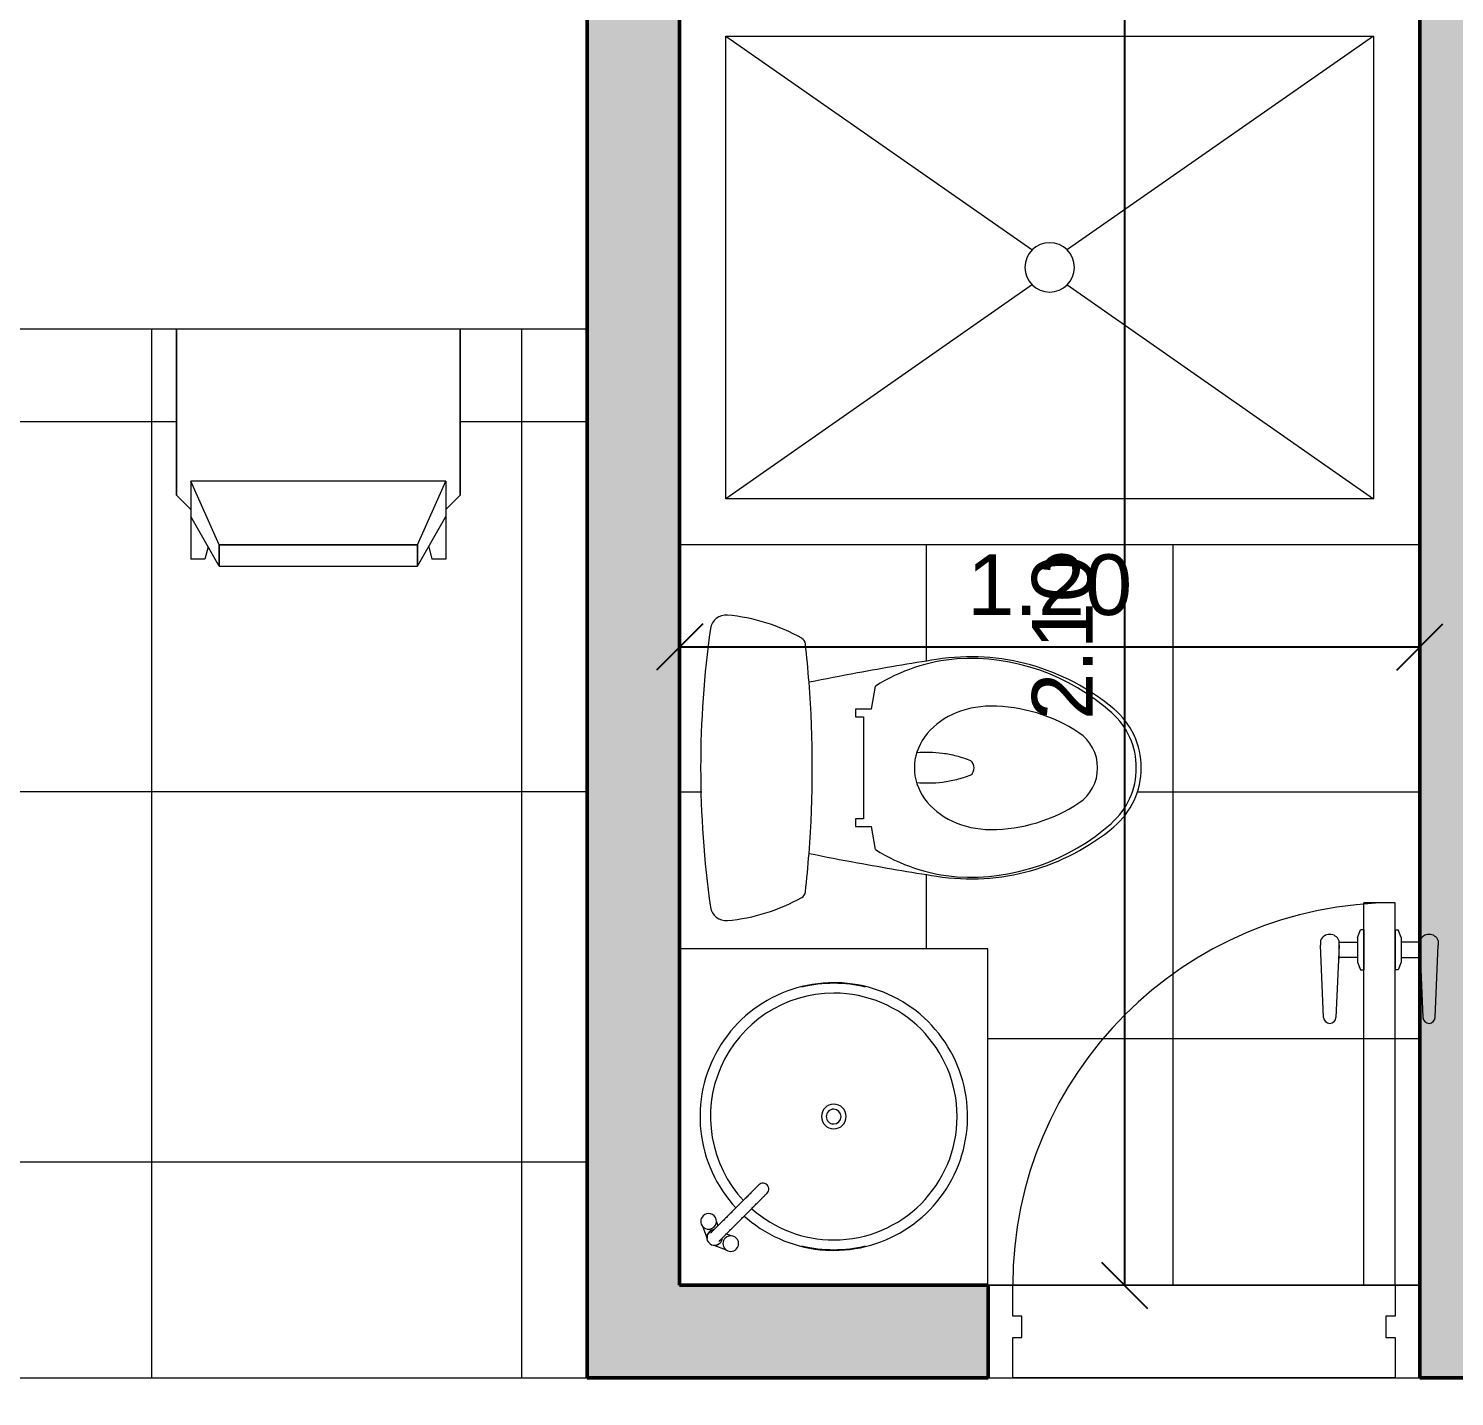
# Model space of a CAD drawing. Header units: metres. Extents: x 11 to 152, y 1 to 34.
# Drawn here: x 36.825 to 39.137, y 18.588 to 20.805 of the extents above; entities that cross this region are included whole.
import ezdxf

# ---------------------------------------------------------------- set-up
doc = ezdxf.new("R2010")
doc.units = ezdxf.units.M
for name, color, linetype, lineweight in [('A-ANNO-DIMS', 211, 'Continuous', 9), ('A-DETL-GENF', 92, 'Continuous', 9), ('A-DOOR', 31, 'Continuous', 9), ('A-DOOR-1', 31, 'Continuous', 18), ('A-FLOR', 192, 'Continuous', 9), ('A-FLOR-PATT', 8, 'Continuous', 9), ('A-WALL-1', 113, 'Continuous', 50), ('A-WALL-PATT-1', 111, 'Continuous', 9), ('G-IMPT', 8, 'Continuous', 9), ('I-FURN', 30, 'Continuous', 9), ('P-SANR-FIXT', 6, 'Continuous', 9)]:
    doc.layers.add(name, color=color, linetype=linetype, lineweight=lineweight)
doc.styles.add('Arial_1', font='Arial.ttf', dxfattribs={"height": 0.098353})
doc.dimstyles.new('Cota_1_25', dxfattribs={"dimscale": 0.3048, "dimtxt": 0.1, "dimasz": 0.246063, "dimexe": 0, "dimexo": 0.0625, "dimgap": 0.164042, "dimtad": 1, "dimrnd": 0.01, "dimzin": 0, "dimdsep": 46, "dimtxsty": 'Arial_1', "dimblk1": 'OBLIQUE', "dimblk2": 'OBLIQUE', "dimsah": 1, "dimcen": 0.09, "dimazin": 0, "dimtfac": 1, "dimtdec": 4, "dimtix": 1, "dimtmove": 0, "dimatfit": 3, "dimfxl": 0, "dimfxlon": 1, "dimtvp": 1, "dimtolj": 1, "dimtzin": 0, "dimarcsym": 2})

# ---------------------------------------------------------------- blocks, each defined once
blk = doc.blocks.new('EA-Sencilla abisagrada - 70 x 210-1204206-1 Piso')
at = {"layer": 'A-DETL-GENF'}
for p, q in [((0.249, 0.6388), (0.254, 0.6513)), ((0.259, 0.6513), (0.254, 0.6513)), ((0.259, 0.6513), (0.259, 0.5863)), ((0.31, 0.6513), (0.315, 0.6513)), ((0.31, 0.6513), (0.31, 0.5863)), ((0.32, 0.6388), (0.315, 0.6513)), ((0.189, 0.6338), (0.189, 0.6263)), ((0.194, 0.5091), (0.189, 0.6263)), ((0.219, 0.6263), (0.214, 0.5091)), ((0.219, 0.6038), (0.219, 0.6338)), ((0.219, 0.6313), (0.249, 0.6313)), ((0.249, 0.6388), (0.249, 0.5988)), ((0.32, 0.6388), (0.32, 0.5988)), ((0.35, 0.6313), (0.32, 0.6313)), ((0.35, 0.6038), (0.35, 0.6338)), ((0.35, 0.6263), (0.355, 0.5091)), ((0.375, 0.5091), (0.38, 0.6263)), ((0.38, 0.6338), (0.38, 0.6263)), ((0.249, 0.6063), (0.219, 0.6063)), ((0.32, 0.6063), (0.35, 0.6063)), ((0.249, 0.5988), (0.254, 0.5863)), ((0.254, 0.5863), (0.259, 0.5863)), ((0.315, 0.5863), (0.31, 0.5863)), ((0.32, 0.5988), (0.315, 0.5863))]:
    blk.add_line(p, q, dxfattribs=at)
for centre, radius, start, end in [((0.204, 0.6276), 0.0162, 22.6199, 157.3801), ((0.365, 0.6276), 0.0162, 22.6199, 157.3801), ((0.204, 0.5095), 0.01, 182.4476, 357.5524), ((0.365, 0.5095), 0.01, 182.4476, 357.5524)]:
    blk.add_arc(centre, radius, start, end, dxfattribs=at)
at = {"layer": 'A-DOOR'}
blk.add_arc((0.31, 0.075), 0.62, 90, 180, dxfattribs=at)
at = {"layer": 'A-DOOR-1'}
for p, q in [((0.259, 0.075), (0.259, 0.695)), ((0.31, 0.695), (0.259, 0.695)), ((0.31, 0.075), (0.31, 0.695)), ((-0.31, 0.075), (-0.35, 0.075)), ((-0.31, 0.025), (-0.31, 0.075)), ((0.31, 0.075), (0.259, 0.075)), ((0.35, 0.075), (0.31, 0.075)), ((0.31, 0.075), (0.31, 0.025)), ((-0.295, 0.025), (-0.31, 0.025)), ((-0.295, -0.01), (-0.295, 0.025)), ((0.31, 0.025), (0.295, 0.025)), ((0.295, 0.025), (0.295, -0.01)), ((-0.31, -0.075), (-0.31, -0.01)), ((-0.31, -0.01), (-0.295, -0.01)), ((0.295, -0.01), (0.31, -0.01)), ((0.31, -0.01), (0.31, -0.075)), ((-0.35, -0.075), (-0.31, -0.075)), ((0.31, -0.075), (0.35, -0.075))]:
    blk.add_line(p, q, dxfattribs=at)
blk = doc.blocks.new('EA santario - EA santario-1234229-1 Piso')
at = {"layer": 'P-SANR-FIXT'}
for p, q in [((-0.0952, 0.106), (-0.0952, 0.0806)), ((-0.0825, 0.106), (-0.0952, 0.106)), ((-0.0825, 0.0933), (-0.0825, 0.106)), ((0.0826, 0.0933), (-0.0825, 0.0933)), ((0.0826, 0.106), (0.0826, 0.0933)), ((0.0953, 0.106), (0.0826, 0.106)), ((0.0953, 0.0806), (0.0953, 0.106)), ((-0.0952, 0.0806), (-0.1325, 0.074)), ((0.1325, 0.074), (0.0953, 0.0806))]:
    blk.add_line(p, q, dxfattribs=at)
for centre, radius, start, end in [((0, -1.2428), 1.6, 81.8874, 98.1126), ((-0.2222, 0.316), 0.0254, 98.1126, 185.1144), ((0.2222, 0.316), 0.0254, 354.8856, 81.8874), ((0.0513, 0.3405), 0.3, 185.1144, 209.4383), ((-0.0513, 0.3405), 0.3, 330.5617, 354.8856), ((-0.1999, 0.1987), 0.0115, 209.4383, 263.7045), ((0, 2.0111), 1.8349, 263.7045, 265.6627), ((0, 2.0111), 1.8349, 274.3373, 276.2955), ((0.1999, 0.1987), 0.0115, 276.2955, 330.5617), ((4.7641, -0.7998), 5.0001, 168.6826, 169.5968), ((0, 2.0111), 1.8349, 265.6627, 274.3373), ((-4.7641, -0.7998), 5.0001, 10.4032, 11.3174), ((4.7641, -0.7998), 5.0001, 169.5968, 171.09), ((-4.7641, -0.7998), 5.0001, 8.91, 10.4032), ((0.1189, -0.0836), 0.2967, 147.929, 175.1418), ((-0.1189, -0.0836), 0.2967, 4.8582, 32.071), ((0.18, -0.0811), 0.36, 171.09, 220.019), ((-0.18, -0.0811), 0.36, 319.981, 8.91), ((0.1676, -0.0791), 0.345, 176.5685, 221.8401), ((-0.1676, -0.0791), 0.345, 318.1599, 3.4315), ((0, -0.0716), 0.0147, 216.4562, 323.5438), ((0.158, -0.1131), 0.258, 180, 213.6309), ((-0.158, -0.1131), 0.258, 326.3691, 360), ((0, -0.2182), 0.0683, 213.6309, 326.3691), ((0, -0.2322), 0.125, 220.0388, 319.9612), ((0, -0.2292), 0.12, 221.8401, 318.1599)]:
    blk.add_arc(centre, radius, start, end, dxfattribs=at)
blk.add_ellipse((0, -0.1131), major_axis=(0, 0.1238), ratio=0.807692, start_param=4.712389, end_param=7.853982, dxfattribs=at)
for points in [[(-0.0118, -0.0804), (-0.0148, -0.0728), (-0.0199, -0.0575), (-0.024, -0.0349), (-0.0254, -0.0133), (-0.0249, 0.0001), (-0.0243, 0.0065)], [(0.0249, 0.0062), (0.0254, -0.0001), (0.0258, -0.0135), (0.0243, -0.035), (0.02, -0.0576), (0.0149, -0.0728), (0.0118, -0.0804)]]:
    blk.add_open_spline(points, degree=3, dxfattribs=at)
blk = doc.blocks.new('M_Shower Stall-2D - ducha 1_20 2-1433838-1 Piso')
at = {"layer": 'P-SANR-FIXT'}
for p, q in [((0.075, 0.825), (0.5711, 0.4789)), ((0.075, 0.075), (0.075, 0.825)), ((0.075, 0.825), (1.125, 0.825)), ((1.125, 0.825), (0.6289, 0.4789)), ((1.125, 0.825), (1.125, 0.075)), ((0.5724, 0.4224), (0.075, 0.075)), ((0.6276, 0.4224), (1.125, 0.075)), ((1.125, 0.075), (0.075, 0.075)), ((1.2, 0), (0, 0))]:
    blk.add_line(p, q, dxfattribs=at)
for start, end in [(360, 180), (180, 360)]:
    blk.add_arc((0.6, 0.45), 0.04, start, end, dxfattribs=at)
blk = doc.blocks.new('mesa175 - mesa001-1567836-1 Piso')
at = {"layer": 'I-FURN'}
for p, q in [((37.3905, 19.447), (36.2348, 19.447)), ((37.3905, 18.8423), (37.3905, 19.447)), ((36.2348, 18.8423), (37.3905, 18.8423))]:
    blk.add_line(p, q, dxfattribs=at)
blk = doc.blocks.new('Seating16 - 12ZSTG16_dwg-1222578-1 Piso')
at = {"layer": 'G-IMPT'}
for p, q in [((-0.4826, 0.2068), (-0.4596, 0.2298)), ((-0.4596, 0.2298), (-0.4826, 0.2068)), ((-0.4596, 0.2298), (-0.19, 0.2298)), ((-0.19, 0.2298), (-0.4596, 0.2298)), ((-0.5745, 0.1609), (-0.4941, 0.2068)), ((-0.5745, 0.1609), (-0.4941, 0.2068)), ((-0.4941, 0.2068), (-0.563, 0.2068)), ((-0.563, 0.2068), (-0.563, 0.1838)), ((-0.5401, 0.1609), (-0.4366, 0.2068)), ((-0.5401, 0.1609), (-0.4366, 0.2068)), ((-0.4366, 0.2068), (-0.4941, 0.2068)), ((-0.4366, 0.2068), (-0.4366, -0.2068)), ((-0.543, 0.1789), (-0.563, 0.1838)), ((-0.5745, -0.1609), (-0.5745, 0.1609)), ((-0.5745, 0.1609), (-0.5401, 0.1609)), ((-0.5745, -0.1609), (-0.5745, 0.1609)), ((-0.5401, 0.1609), (-0.5745, 0.1609)), ((-0.5401, -0.1609), (-0.5401, 0.1609)), ((-0.5401, 0.1609), (-0.5401, -0.1609)), ((-0.5745, -0.1609), (-0.5401, -0.1609)), ((-0.5745, -0.1609), (-0.4941, -0.2068)), ((-0.5401, -0.1609), (-0.5745, -0.1609)), ((-0.5745, -0.1609), (-0.4941, -0.2068)), ((-0.5401, -0.1609), (-0.4366, -0.2068)), ((-0.5401, -0.1609), (-0.4366, -0.2068)), ((-0.543, -0.1789), (-0.563, -0.1838)), ((-0.563, -0.1838), (-0.563, -0.2068)), ((-0.4941, -0.2068), (-0.563, -0.2068)), ((-0.4366, -0.2068), (-0.4941, -0.2068)), ((-0.4596, -0.2298), (-0.4826, -0.2068)), ((-0.4596, -0.2298), (-0.4826, -0.2068)), ((-0.4596, -0.2298), (-0.19, -0.2298)), ((-0.19, -0.2298), (-0.4596, -0.2298))]:
    blk.add_line(p, q, dxfattribs=at)
blk = doc.blocks.new('Seating16 - Seating16-1234275-1 Piso')
at = {"extrusion": (0, 0, -1), "zscale": -1, "rotation": 180}
blk.add_blockref('Seating16 - 12ZSTG16_dwg-1222578-1 Piso', (0, 0), dxfattribs=at)
blk = doc.blocks.new('mesa30 - mesa001-1567855-1 Piso')
at = {"layer": 'I-FURN'}
h = blk.add_hatch(dxfattribs=at)
h.set_pattern_fill('FP_26', color=256, style=0, pattern_type=2)
h.set_pattern_definition([(226.11, (-6.905, 15.092), (0.0540504, -0.0519957), [])])
h.paths.add_polyline_path([(0.8172, -0.5254), (-0.4666, -1.8599), (-0.2187, -2.0984), (1.0651, -0.7639), (0.9693, -0.6717)], flags=0)
blk.add_line((0.8172, -0.5254), (-0.4666, -1.8599), dxfattribs=at)
blk = doc.blocks.new('Basin Slab-Round-1Bowl - 550 x 500-1540009-1 Piso')
at = {"layer": 'P-SANR-FIXT'}
for p, q in [((0.5726, 0.575), (0.0275, 0.575)), ((0.0275, 0.575), (0.0275, 0.075)), ((0.4926, 0.1585), (0.4894, 0.1497)), ((0.5077, 0.1303), (0.515, 0.1504)), ((0.477, 0.1376), (0.4686, 0.1346)), ((0.4767, 0.1121), (0.4969, 0.1195))]:
    blk.add_line(p, q, dxfattribs=at)
at = {"layer": 'P-SANR-FIXT', "flags": 128}
for points in [[(0.5161, 0.325), (0.5159, 0.3337), (0.5154, 0.3423), (0.5145, 0.351), (0.5133, 0.3596), (0.5118, 0.3681), (0.5099, 0.3766), (0.5076, 0.385), (0.5051, 0.3932), (0.5022, 0.4014), (0.499, 0.4095), (0.4954, 0.4174), (0.4916, 0.4252), (0.4874, 0.4328), (0.483, 0.4402), (0.4782, 0.4475), (0.4732, 0.4546), (0.4678, 0.4614), (0.4622, 0.4681), (0.4564, 0.4745), (0.4503, 0.4806), (0.4439, 0.4865), (0.4374, 0.4922), (0.4306, 0.4976), (0.4236, 0.5027), (0.4164, 0.5076), (0.409, 0.5121), (0.4014, 0.5163), (0.3937, 0.5203), (0.3858, 0.5239), (0.3778, 0.5272), (0.3696, 0.5302), (0.3613, 0.5328), (0.353, 0.5352), (0.3445, 0.5371), (0.336, 0.5388), (0.3274, 0.5401), (0.3188, 0.5411), (0.3102, 0.5417), (0.3015, 0.5419), (0.2928, 0.5419), (0.2841, 0.5414), (0.2755, 0.5407), (0.2669, 0.5395), (0.2583, 0.5381), (0.2499, 0.5363), (0.2414, 0.5341), (0.2331, 0.5317), (0.2249, 0.5289), (0.2168, 0.5257), (0.2089, 0.5223), (0.201, 0.5185), (0.1934, 0.5144), (0.1859, 0.51), (0.1786, 0.5054), (0.1715, 0.5004), (0.1646, 0.4952), (0.1579, 0.4896), (0.1514, 0.4839), (0.1452, 0.4778), (0.1392, 0.4715), (0.1334, 0.465), (0.128, 0.4583), (0.1228, 0.4513), (0.1179, 0.4442), (0.1132, 0.4368), (0.1089, 0.4293), (0.1049, 0.4216), (0.1012, 0.4138), (0.0978, 0.4058), (0.0947, 0.3977), (0.092, 0.3894), (0.0896, 0.3811), (0.0875, 0.3727), (0.0858, 0.3642), (0.0844, 0.3556), (0.0833, 0.347), (0.0826, 0.3384), (0.0823, 0.3297), (0.0822, 0.325)], [(0.0822, 0.325), (0.0824, 0.3163), (0.0829, 0.3077), (0.0838, 0.299), (0.085, 0.2904), (0.0865, 0.2819), (0.0884, 0.2734), (0.0907, 0.265), (0.0932, 0.2568), (0.0961, 0.2486), (0.0993, 0.2405), (0.1029, 0.2326), (0.1067, 0.2248), (0.1109, 0.2172), (0.1153, 0.2098), (0.1201, 0.2025), (0.1251, 0.1954), (0.1305, 0.1886), (0.136, 0.1819), (0.1419, 0.1755), (0.148, 0.1694), (0.1543, 0.1635), (0.1609, 0.1578), (0.1677, 0.1524), (0.1747, 0.1473), (0.1819, 0.1424), (0.1893, 0.1379), (0.1969, 0.1337), (0.2046, 0.1297), (0.2125, 0.1261), (0.2205, 0.1228), (0.2287, 0.1198), (0.2369, 0.1172), (0.2453, 0.1148), (0.2538, 0.1129), (0.2623, 0.1112), (0.2709, 0.1099), (0.2795, 0.1089), (0.2881, 0.1083), (0.2968, 0.1081), (0.3055, 0.1081), (0.3141, 0.1086), (0.3228, 0.1093), (0.3314, 0.1105), (0.3399, 0.1119), (0.3484, 0.1137), (0.3568, 0.1159), (0.3652, 0.1183), (0.3734, 0.1211), (0.3815, 0.1243), (0.3894, 0.1277), (0.3972, 0.1315), (0.4049, 0.1356), (0.4124, 0.14), (0.4197, 0.1446), (0.4268, 0.1496), (0.4337, 0.1548), (0.4404, 0.1604), (0.4469, 0.1661), (0.4477, 0.1669)], [(0.46, 0.1794), (0.4649, 0.185), (0.4703, 0.1917), (0.4755, 0.1987), (0.4804, 0.2058), (0.485, 0.2132), (0.4894, 0.2207), (0.4934, 0.2284), (0.4971, 0.2362), (0.5005, 0.2442), (0.5036, 0.2523), (0.5063, 0.2606), (0.5087, 0.2689), (0.5108, 0.2773), (0.5125, 0.2858), (0.5139, 0.2944), (0.515, 0.303), (0.5157, 0.3116), (0.516, 0.3203), (0.5161, 0.325)], [(0.5018, 0.1385), (0.5018, 0.1385), (0.5017, 0.1386), (0.5015, 0.1388), (0.5013, 0.139), (0.501, 0.1393), (0.5007, 0.1396), (0.5003, 0.14), (0.4998, 0.1405), (0.4993, 0.141), (0.4987, 0.1416), (0.4981, 0.1422), (0.4974, 0.1429), (0.4966, 0.1437), (0.4958, 0.1445), (0.495, 0.1453), (0.4941, 0.1462), (0.4931, 0.1472), (0.4921, 0.1482), (0.491, 0.1493), (0.4899, 0.1504), (0.4888, 0.1515), (0.4876, 0.1527), (0.4864, 0.1539), (0.4851, 0.1552), (0.4838, 0.1565), (0.4825, 0.1578), (0.4811, 0.1592), (0.4797, 0.1606), (0.4783, 0.162), (0.4768, 0.1635), (0.4753, 0.1649), (0.4739, 0.1664), (0.4723, 0.1679), (0.4708, 0.1695), (0.4693, 0.171), (0.4677, 0.1726), (0.4662, 0.1741), (0.4646, 0.1757), (0.463, 0.1772), (0.4615, 0.1788), (0.4599, 0.1804), (0.4583, 0.1819), (0.4568, 0.1835), (0.4552, 0.185), (0.4537, 0.1866), (0.4522, 0.1881), (0.4507, 0.1896), (0.4492, 0.1911), (0.4477, 0.1925), (0.4463, 0.194), (0.4449, 0.1954), (0.4435, 0.1968), (0.4422, 0.1981), (0.4408, 0.1994), (0.4396, 0.2007), (0.4383, 0.202), (0.4371, 0.2032), (0.4359, 0.2044), (0.4348, 0.2055), (0.4337, 0.2066), (0.4327, 0.2076), (0.4317, 0.2086), (0.4308, 0.2095), (0.4299, 0.2104), (0.429, 0.2113), (0.4283, 0.212), (0.4275, 0.2128), (0.4269, 0.2134), (0.4263, 0.214), (0.4257, 0.2146), (0.4252, 0.2151), (0.4248, 0.2155), (0.4244, 0.2159), (0.4241, 0.2162), (0.4238, 0.2165), (0.4236, 0.2167), (0.4235, 0.2168), (0.4234, 0.2168), (0.4234, 0.2169)], [(0.41, 0.2034), (0.41, 0.2034), (0.4101, 0.2033), (0.4102, 0.2031), (0.4105, 0.2029), (0.4107, 0.2026), (0.4111, 0.2023), (0.4115, 0.2019), (0.412, 0.2014), (0.4125, 0.2009), (0.4131, 0.2003), (0.4137, 0.1997), (0.4144, 0.199), (0.4151, 0.1982), (0.4159, 0.1974), (0.4168, 0.1965), (0.4177, 0.1956), (0.4187, 0.1947), (0.4197, 0.1937), (0.4207, 0.1926), (0.4218, 0.1915), (0.423, 0.1904), (0.4242, 0.1892), (0.4254, 0.1879), (0.4267, 0.1867), (0.428, 0.1854), (0.4293, 0.184), (0.4307, 0.1827), (0.4321, 0.1813), (0.4335, 0.1798), (0.4349, 0.1784), (0.4364, 0.1769), (0.4379, 0.1754), (0.4394, 0.1739), (0.4409, 0.1724), (0.4425, 0.1709), (0.444, 0.1693), (0.4456, 0.1678), (0.4472, 0.1662), (0.4487, 0.1646), (0.4503, 0.1631), (0.4519, 0.1615), (0.4534, 0.1599), (0.455, 0.1584), (0.4565, 0.1568), (0.4581, 0.1553), (0.4596, 0.1538), (0.4611, 0.1523), (0.4626, 0.1508), (0.464, 0.1493), (0.4655, 0.1479), (0.4669, 0.1465), (0.4683, 0.1451), (0.4696, 0.1437), (0.4709, 0.1424), (0.4722, 0.1411), (0.4735, 0.1399), (0.4747, 0.1387), (0.4758, 0.1375), (0.477, 0.1364), (0.478, 0.1353), (0.4791, 0.1343), (0.4801, 0.1333), (0.481, 0.1323), (0.4819, 0.1315), (0.4827, 0.1306), (0.4835, 0.1298), (0.4842, 0.1291), (0.4849, 0.1284), (0.4855, 0.1278), (0.4861, 0.1273), (0.4866, 0.1268), (0.487, 0.1263), (0.4874, 0.126), (0.4877, 0.1257), (0.4879, 0.1254), (0.4881, 0.1252), (0.4883, 0.1251), (0.4883, 0.125), (0.4883, 0.125)]]:
    blk.add_lwpolyline(points, dxfattribs=at)
at = {"layer": 'P-SANR-FIXT'}
for centre, radius, start, end in [((0.2991, 0.325), 0.2, 360, 180), ((0.2991, 0.325), 0.2159, 166.1538, 180), ((0.2991, 0.325), 0.2159, 0, 13.8462), ((0.2991, 0.325), 0.2159, 180, 193.8462), ((0.2991, 0.325), 0.2, 180, 312.9682), ((0.2991, 0.325), 0.02, 360, 180), ((0.2991, 0.325), 0.02, 180, 360), ((0.2992, 0.3249), 0.012, 90, 179.747), ((0.2992, 0.3249), 0.012, 179.747, 270), ((0.2992, 0.3249), 0.012, 180, 193.9186), ((0.2992, 0.3249), 0.012, 0.253, 90), ((0.2992, 0.3249), 0.012, 270, 0.253), ((0.2992, 0.3249), 0.012, 346.0814, 360), ((0.2991, 0.325), 0.2, 318.4615, 360), ((0.2991, 0.325), 0.2159, 346.1538, 360), ((0.2992, 0.3249), 0.012, 198.6485, 208.0024), ((0.2992, 0.3249), 0.012, 213.4205, 222.17), ((0.2992, 0.3249), 0.012, 227.7366, 236.5173), ((0.2992, 0.3249), 0.012, 241.891, 251.3979), ((0.2992, 0.3249), 0.012, 255.9678, 270), ((0.2992, 0.3249), 0.012, 270, 284.0322), ((0.2992, 0.3249), 0.012, 303.4827, 312.2634), ((0.2992, 0.3249), 0.012, 317.83, 326.5795), ((0.4167, 0.2101), 0.00953, 135, 237.8571), ((0.4167, 0.2101), 0.00953, 32.1429, 135), ((0.5051, 0.158), 0.0127, 45, 225), ((0.5051, 0.158), 0.0127, 225, 45), ((0.4951, 0.1317), 0.0127, 225, 45), ((0.4951, 0.1317), 0.0127, 45, 88.0726), ((0.4951, 0.1317), 0.0127, 353.2893, 87.7631), ((0.4691, 0.122), 0.0127, 45, 225), ((0.4691, 0.122), 0.0127, 225, 45), ((0.4951, 0.1317), 0.0127, 181.9274, 225), ((0.4954, 0.1321), 0.0127, 185.9086, 276.7107)]:
    blk.add_arc(centre, radius, start, end, dxfattribs=at)
blk = doc.blocks.new('_Oblique')
at = {"color": 0, "linetype": 'ByBlock', "lineweight": -2}
blk.add_line((-0.5, -0.5), (0.5, 0.5), dxfattribs=at)
blk = doc.blocks.new('DIMBLOCK1-1 Piso')
at = {"layer": 'A-ANNO-DIMS', "color": 0, "lineweight": -2, "transparency": 16777216}
blk.add_line((38.6022, 20.8682), (38.6022, 18.7682), dxfattribs=at)
at = {"layer": 'Defpoints', "color": 0, "transparency": 16777216}
for p in [(38.6022, 20.8682), (38.6022, 18.7682), (38.6022, 18.7682)]:
    blk.add_point(p, dxfattribs=at)
at = {"layer": 'A-ANNO-DIMS', "color": 0, "lineweight": -2, "transparency": 16777216, "xscale": 0.075, "yscale": 0.075, "zscale": 0.075}
for p, rotation in [((38.6022, 20.8682), 90), ((38.6022, 18.7682), 270)]:
    blk.add_blockref('_Oblique', p, dxfattribs=dict(at, rotation=rotation))
at = {"layer": 'A-ANNO-DIMS', "color": 0, "transparency": 16777216, "insert": (38.502, 19.8182), "char_height": 0.09835, "attachment_point": 5, "rotation": 90, "style": 'Arial_1'}
blk.add_mtext('\\A1;2.10', dxfattribs=at)
blk = doc.blocks.new('DIMBLOCK182-1 Piso')
at = {"layer": 'A-ANNO-DIMS', "color": 0, "lineweight": -2, "transparency": 16777216}
blk.add_line((37.8809, 19.8029), (39.081, 19.8029), dxfattribs=at)
at = {"layer": 'Defpoints', "color": 0, "transparency": 16777216}
for p in [(37.8809, 19.8029), (39.081, 19.8029), (39.081, 19.8029)]:
    blk.add_point(p, dxfattribs=at)
at = {"layer": 'A-ANNO-DIMS', "color": 0, "lineweight": -2, "transparency": 16777216, "xscale": 0.075, "yscale": 0.075, "zscale": 0.075, "rotation": 180}
blk.add_blockref('_Oblique', (37.8809, 19.8029), dxfattribs=at)
at = {"layer": 'A-ANNO-DIMS', "color": 0, "lineweight": -2, "transparency": 16777216, "xscale": 0.075, "yscale": 0.075, "zscale": 0.075}
blk.add_blockref('_Oblique', (39.081, 19.8029), dxfattribs=at)
at = {"layer": 'A-ANNO-DIMS', "color": 0, "transparency": 16777216, "insert": (38.481, 19.9031), "char_height": 0.09835, "attachment_point": 5, "style": 'Arial_1'}
blk.add_mtext('\\A1;1.20', dxfattribs=at)

msp = doc.modelspace()

# ---------------------------------------------------------------- hatches: boundary and pattern name
at = {"layer": 'A-FLOR-PATT'}
h = msp.add_hatch(dxfattribs=at)
h.set_pattern_fill('FP_3', color=256, style=0, pattern_type=2)
h.set_pattern_definition([(90, (17.825, 11.168), (-0.6, 4e-17), []), (180, (17.825, 11.168), (-7e-17, -0.6), [])])
h.paths.add_polyline_path([(37.1443, 18.6182), (37.7309, 18.6182), (37.7309, 21.6183), (38.2309, 21.6182), (38.2309, 21.0182), (39.081, 21.0182), (39.081, 22.5183), (37.7309, 22.5183), (37.7309, 22.445), (35.881, 22.445), (35.881, 23.07), (34.7751, 23.07), (34.7751, 21.3181), (35.6752, 21.3181), (35.6752, 20.2181), (34.7754, 20.2181), (34.7751, 20.1283), (34.7254, 20.1283), (34.7254, 20.1133), (34.6904, 20.1133), (34.6904, 20.1283), (34.6254, 20.1283), (34.6254, 19.2083), (34.6904, 19.2083), (34.6904, 19.2233), (34.7254, 19.2233), (34.7254, 19.2083), (34.7754, 19.2083), (34.7751, 18.6182), (36.0344, 18.6182)], flags=0)
h.paths.add_polyline_path([(37.1113, 19.9453), (37.1113, 19.9453), (37.1113, 19.9338)], flags=0)
h.paths.add_polyline_path([(37.502, 19.9338), (37.502, 19.9453), (37.479, 19.9453), (37.474, 19.9653), (37.4561, 19.9338), (37.1343, 19.9338), (37.1163, 19.9653), (37.1113, 19.9453), (37.0884, 19.9453), (37.0884, 20.0258), (37.0654, 20.0487), (37.0654, 20.3183), (36.5752, 20.3183), (36.5752, 20.923), (37.0654, 20.923), (37.0654, 21.1972), (37.0884, 21.2202), (37.0884, 21.3006), (37.1113, 21.3006), (37.1163, 21.2807), (37.1343, 21.3121), (37.4561, 21.3121), (37.474, 21.2806), (37.479, 21.3006), (37.502, 21.3006), (37.502, 21.2202), (37.525, 21.1972), (37.525, 20.923), (37.7309, 20.923), (37.7309, 20.3184), (37.525, 20.3183), (37.525, 20.0487), (37.502, 20.0258), (37.502, 19.9453)], flags=0)
h.paths.add_polyline_path([(37.0884, 19.9338), (37.0884, 19.9338), (37.0884, 19.9338)], flags=0)
h.paths.add_polyline_path([(38.809, 21.0691), (38.3199, 21.0691), (38.3199, 21.7775), (39.0057, 21.7775), (39.0057, 21.0691), (38.9791, 21.0691)], flags=0)
h.paths.add_polyline_path([(35.4409, 22.2775), (35.4386, 22.2777), (35.4355, 22.2807), (35.432, 22.2799), (35.4315, 22.2815), (35.4313, 22.2829), (35.4302, 22.2815), (35.4294, 22.2965), (35.4294, 22.3197), (35.4126, 22.3197), (35.4126, 22.3705), (35.4008, 22.3705), (35.4008, 22.3197), (35.3784, 22.3197), (35.3777, 22.2815), (35.3764, 22.2815), (35.3759, 22.2799), (35.3715, 22.2781), (35.3634, 22.2776), (35.3624, 22.2777), (35.3593, 22.2807), (35.3558, 22.2799), (35.3553, 22.2815), (35.3551, 22.2829), (35.354, 22.2815), (35.3532, 22.2965), (35.3532, 22.3197), (34.831, 22.3197), (34.831, 23.02), (35.831, 23.02), (35.831, 22.3705), (35.8105, 22.3705), (35.8105, 22.3197), (35.785, 22.3197), (35.7842, 22.3134), (35.782, 22.3112), (35.7791, 22.3104), (35.4657, 22.3112), (35.4636, 22.3134), (35.4628, 22.3163), (35.4628, 22.3197), (35.4546, 22.3197), (35.4539, 22.2815), (35.4526, 22.2815), (35.4521, 22.2799), (35.4477, 22.2781), (35.4421, 22.2775)], flags=0)
h = msp.add_hatch(dxfattribs=at)
h.set_pattern_fill('FP_12', color=256, style=0, pattern_type=2)
h.set_pattern_definition([(180, (18.21, 11.118), (-1e-17, -0.1), [])])
h.paths.add_polyline_path([(40.775, 15.4682), (40.775, 15.6182), (40.975, 15.6182), (40.975, 18.6182), (40.375, 18.6182), (40.375, 20.62), (39.575, 20.62), (39.575, 18.6182), (34.7751, 18.6182), (34.7754, 15.9681), (35.6751, 15.9681), (35.6751, 15.6182), (36.0651, 15.6182), (36.0651, 15.4682), (36.796, 15.4682), (36.796, 15.5316), (36.8341, 15.5316), (36.8341, 15.4682), (37.5651, 15.4682), (37.5651, 15.6182), (38.375, 15.6182), (38.375, 15.4682), (40.4738, 15.4682)], flags=0)
h.paths.add_polyline_path([(40.5158, 15.9502), (40.5026, 15.9519), (40.4904, 15.957), (40.4798, 15.965), (40.4718, 15.9756), (40.4667, 15.9878), (40.465, 16.001), (40.465, 16.3494), (40.4667, 16.3625), (40.4738, 16.3774), (40.4798, 16.3853), (40.4904, 16.3934), (40.5026, 16.3984), (40.5158, 16.4002), (40.8642, 16.4002), (40.8773, 16.3984), (40.8896, 16.3934), (40.9001, 16.3853), (40.9082, 16.3748), (40.9132, 16.3625), (40.915, 16.3494), (40.915, 16.001), (40.9132, 15.9878), (40.9082, 15.9756), (40.9001, 15.965), (40.8896, 15.957), (40.8773, 15.9519), (40.8642, 15.9502), (40.6422, 15.9502)], flags=0)
h.paths.add_polyline_path([(34.8894, 16.0818), (34.8894, 16.5818), (35.3894, 16.5818), (35.3894, 16.0818), (34.9245, 16.0818)], flags=0)
h.paths.add_polyline_path([(36.6304, 16.2054), (36.6173, 16.2056), (36.6048, 16.2092), (36.5936, 16.216), (36.2809, 16.4654), (36.2718, 16.4748), (36.2655, 16.4862), (36.2623, 16.4988), (36.2626, 16.5119), (36.2662, 16.5244), (36.2729, 16.5356), (36.5223, 16.8484), (36.5317, 16.8574), (36.5431, 16.8637), (36.5558, 16.8669), (36.5688, 16.8666), (36.5814, 16.863), (36.5936, 16.8555), (36.9053, 16.6069), (36.9144, 16.5975), (36.9207, 16.5861), (36.9238, 16.5734), (36.9236, 16.5604), (36.92, 16.5478), (36.9124, 16.5356), (36.6639, 16.2239), (36.6545, 16.2148), (36.643, 16.2085), (36.6314, 16.2056)], flags=0)
h.paths.add_polyline_path([(37.8809, 16.3682), (37.7309, 16.3682), (37.7309, 16.8896), (37.7176, 16.8896), (37.7165, 16.8832), (37.6547, 16.8832), (37.6541, 16.5714), (37.6505, 16.5584), (37.6442, 16.5466), (37.6353, 16.5364), (37.6245, 16.5285), (37.6084, 16.5217), (37.598, 16.5217), (37.5926, 16.5184), (37.5882, 16.514), (37.5849, 16.5086), (37.5828, 16.5086), (37.5799, 16.5119), (37.5785, 16.5161), (37.579, 17.7224), (37.5812, 17.7263), (37.5828, 17.7278), (37.5849, 17.7278), (37.5882, 17.7224), (37.5926, 17.718), (37.598, 17.7147), (37.611, 17.7139), (37.6121, 17.7132), (37.6245, 17.7078), (37.6353, 17.6999), (37.6447, 17.6887), (37.6505, 17.678), (37.6541, 17.665), (37.6547, 17.6516), (37.6547, 17.3531), (37.7176, 17.3531), (37.7182, 17.3468), (37.7309, 17.3468), (37.7309, 17.8682), (37.8809, 17.8682), (37.8809, 16.7252)], flags=0)
h.paths.add_polyline_path([(40.465, 16.4647), (39.015, 16.4647), (39.015, 17.8647), (40.915, 17.8647), (40.915, 16.4647), (40.4667, 16.4647)], flags=0)
h.paths.add_polyline_path([(35.055, 16.7638), (34.8194, 16.7638), (34.8194, 18.2878), (35.6322, 18.2878), (35.6322, 18.1862), (35.683, 18.1862), (35.683, 16.8654), (35.6322, 16.8654), (35.6322, 16.7638), (35.4049, 16.7638)], flags=0)
h.paths.add_polyline_path([(36.0344, 17.197), (36.0045, 17.197), (36.0045, 17.697), (36.5045, 17.697), (36.5045, 17.197), (36.2729, 17.197)], flags=0)
h.paths.add_polyline_path([(36.6719, 17.9167), (36.6592, 17.9196), (36.6455, 17.9278), (36.6381, 17.9347), (36.3822, 18.247), (36.376, 18.259), (36.3735, 18.2673), (36.3731, 18.2803), (36.3773, 18.2954), (36.3842, 18.3067), (36.3911, 18.3141), (36.7001, 18.568), (36.7112, 18.5749), (36.7237, 18.5787), (36.7386, 18.5787), (36.7495, 18.5762), (36.7632, 18.568), (36.7705, 18.5612), (37.0265, 18.2488), (37.0326, 18.2368), (37.0351, 18.2285), (37.0356, 18.2155), (37.0326, 18.2028), (37.0245, 18.1891), (37.0176, 18.1817), (36.7052, 17.9258), (36.6974, 17.9209), (36.6849, 17.9171)], flags=0)
h.paths.add_polyline_path([(40.7513, 17.9222), (40.5258, 17.9222), (40.5126, 17.9239), (40.4996, 17.9296), (40.4898, 17.937), (40.4818, 17.9476), (40.4767, 17.9598), (40.475, 17.973), (40.475, 18.3214), (40.4767, 18.3345), (40.4818, 18.3468), (40.4898, 18.3573), (40.5004, 18.3654), (40.5126, 18.3704), (40.5258, 18.3722), (40.8742, 18.3722), (40.8873, 18.3704), (40.8996, 18.3654), (40.9101, 18.3573), (40.9182, 18.3468), (40.9232, 18.3345), (40.925, 18.3214), (40.925, 17.973), (40.9232, 17.9598), (40.9182, 17.9476), (40.9101, 17.937), (40.8996, 17.929), (40.8873, 17.9239), (40.8742, 17.9222)], flags=0)
h = msp.add_hatch(dxfattribs=at)
h.set_pattern_fill('FP_2', color=256, style=0, pattern_type=2)
h.set_pattern_definition([(90, (18.281, 10.768), (-0.4, 2e-17), []), (180, (18.281, 10.768), (-5e-17, -0.4), [])])
h.paths.add_polyline_path([(38.4199, 19.9682), (38.1299, 19.9682), (38.1299, 19.7534), (38.2332, 19.7721), (38.2975, 19.7826), (38.3588, 19.7869), (38.4199, 19.7807), (38.4199, 19.7869)], flags=0)
h.paths.add_polyline_path([(38.809, 18.7682), (39.081, 18.7682), (39.0809, 19.9682), (38.4199, 19.9682), (38.4199, 19.7807), (38.4791, 19.7643), (38.5346, 19.738), (38.5848, 19.7026), (38.6059, 19.6799), (38.6208, 19.6526), (38.6284, 19.6225), (38.6284, 19.5914), (38.6208, 19.5613), (38.6059, 19.534), (38.5848, 19.5112), (38.5316, 19.4745), (38.4791, 19.4496), (38.4199, 19.4332), (38.3588, 19.427), (38.2975, 19.4313), (38.1691, 19.4531), (38.0907, 19.4682), (38.0849, 19.4057), (38.0813, 19.3986), (38.0791, 19.397), (38.0408, 19.3788), (38.0003, 19.3662), (37.9584, 19.3594), (37.952, 19.3597), (37.9459, 19.3615), (37.9391, 19.3662), (37.9359, 19.3694), (37.9317, 19.3788), (37.931, 19.3811), (37.919, 19.4938), (37.9153, 19.6157), (37.919, 19.7201), (37.9327, 19.8389), (37.9391, 19.8477), (37.9404, 19.8491), (37.9459, 19.8524), (37.952, 19.8542), (37.9584, 19.8544), (38.0003, 19.8477), (38.0408, 19.8351), (38.0813, 19.8153), (38.0849, 19.8081), (38.0907, 19.7457), (38.1299, 19.7534), (38.1299, 19.9682), (37.8809, 19.9682), (37.8809, 19.3133), (38.3809, 19.3133), (38.381, 18.7682), (38.5316, 18.7682)], flags=0)
h.paths.add_polyline_path([(38.1369, 19.0311), (38.1394, 19.0331), (38.1369, 19.0311)], flags=0)
at = {"layer": 'A-WALL-PATT-1'}
for points in [[(39.156, 18.7682), (39.231, 18.7682), (39.231, 23.07), (39.081, 23.07), (39.081, 18.7682)], [(37.8809, 18.7682), (37.8809, 21.6183), (37.7309, 21.6183), (37.7309, 18.7682)]]:
    msp.add_hatch(color=256, dxfattribs=at).paths.add_polyline_path(points, flags=0)
h = msp.add_hatch(color=256, dxfattribs=at)
h.paths.add_polyline_path([(38.2541, 18.6182), (38.381, 18.6182), (38.381, 18.7682), (37.7309, 18.7682), (37.7309, 18.6182)], flags=0)
h.paths.add_polyline_path([(39.156, 18.6182), (39.156, 18.7682), (39.081, 18.7682), (39.081, 18.6182)], flags=0)

# ---------------------------------------------------------------- linework, layer by layer
at = {"layer": 'A-FLOR'}
for p, q in [((39.041, 18.7682), (38.421, 18.7682)), ((34.7751, 18.6182), (37.7309, 18.6182)), ((39.041, 18.6182), (38.421, 18.6182))]:
    msp.add_line(p, q, dxfattribs=at)
at = {"layer": 'A-WALL-1'}
for p, q in [((37.7309, 21.6183), (37.7309, 18.6182)), ((37.8809, 18.7682), (37.8809, 20.8682)), ((39.081, 20.8682), (39.081, 18.6182)), ((38.381, 18.7682), (37.8809, 18.7682)), ((38.381, 18.6182), (38.381, 18.7682)), ((37.7309, 18.6182), (38.381, 18.6182)), ((39.081, 18.6182), (39.575, 18.6182))]:
    msp.add_line(p, q, dxfattribs=at)

# ---------------------------------------------------------------- block references
at = {"layer": 'A-DOOR'}
msp.add_blockref('EA-Sencilla abisagrada - 70 x 210-1204206-1 Piso', (38.731, 18.6932), dxfattribs=at)
at = {"layer": 'I-FURN'}
for name, p, rotation in [('mesa175 - mesa001-1567836-1 Piso', (73.9651, 39.7666), 180.0019453046581), ('mesa30 - mesa001-1567855-1 Piso', (40.5282, 18.9561), 223.890320631861), ('Seating16 - Seating16-1234275-1 Piso', (37.2952, 20.5084), 90.00194530469231)]:
    msp.add_blockref(name, p, dxfattribs=dict(at, rotation=rotation))
at = {"layer": 'P-SANR-FIXT'}
msp.add_blockref('M_Shower Stall-2D - ducha 1_20 2-1433838-1 Piso', (37.8809, 19.9682), dxfattribs=at)
for name, p, rotation in [('EA santario - EA santario-1234229-1 Piso', (38.2722, 19.6069), 89.99994834621594), ('Basin Slab-Round-1Bowl - 550 x 500-1540009-1 Piso', (37.8059, 19.3408), 269.9999999999999)]:
    msp.add_blockref(name, p, dxfattribs=dict(at, rotation=rotation))

# ---------------------------------------------------------------- dimensions: what is measured, and where the dimension line sits
at = {"layer": 'A-ANNO-DIMS'}
dim = msp.add_linear_dim(base=(38.6022, 18.7682), p1=(38.6022, 20.8682), p2=(38.6022, 18.7682), angle=90, dimstyle='Cota_1_25', override={"dimpost": '<>', "dimfxl": 2.1}, dxfattribs=at)
dim.commit()
dim.dimension.update_dxf_attribs({"geometry": 'DIMBLOCK1-1 Piso', "text_midpoint": (38.502, 19.8182)})
dim = msp.add_linear_dim(base=(39.081, 19.8029), p1=(37.8809, 19.8029), p2=(39.081, 19.8029), dimstyle='Cota_1_25', override={"dimpost": '<>', "dimfxl": 1.200017}, dxfattribs=at)
dim.commit()
dim.dimension.update_dxf_attribs({"geometry": 'DIMBLOCK182-1 Piso', "text_midpoint": (38.481, 19.9031)})

doc.saveas('drawing.dxf')
